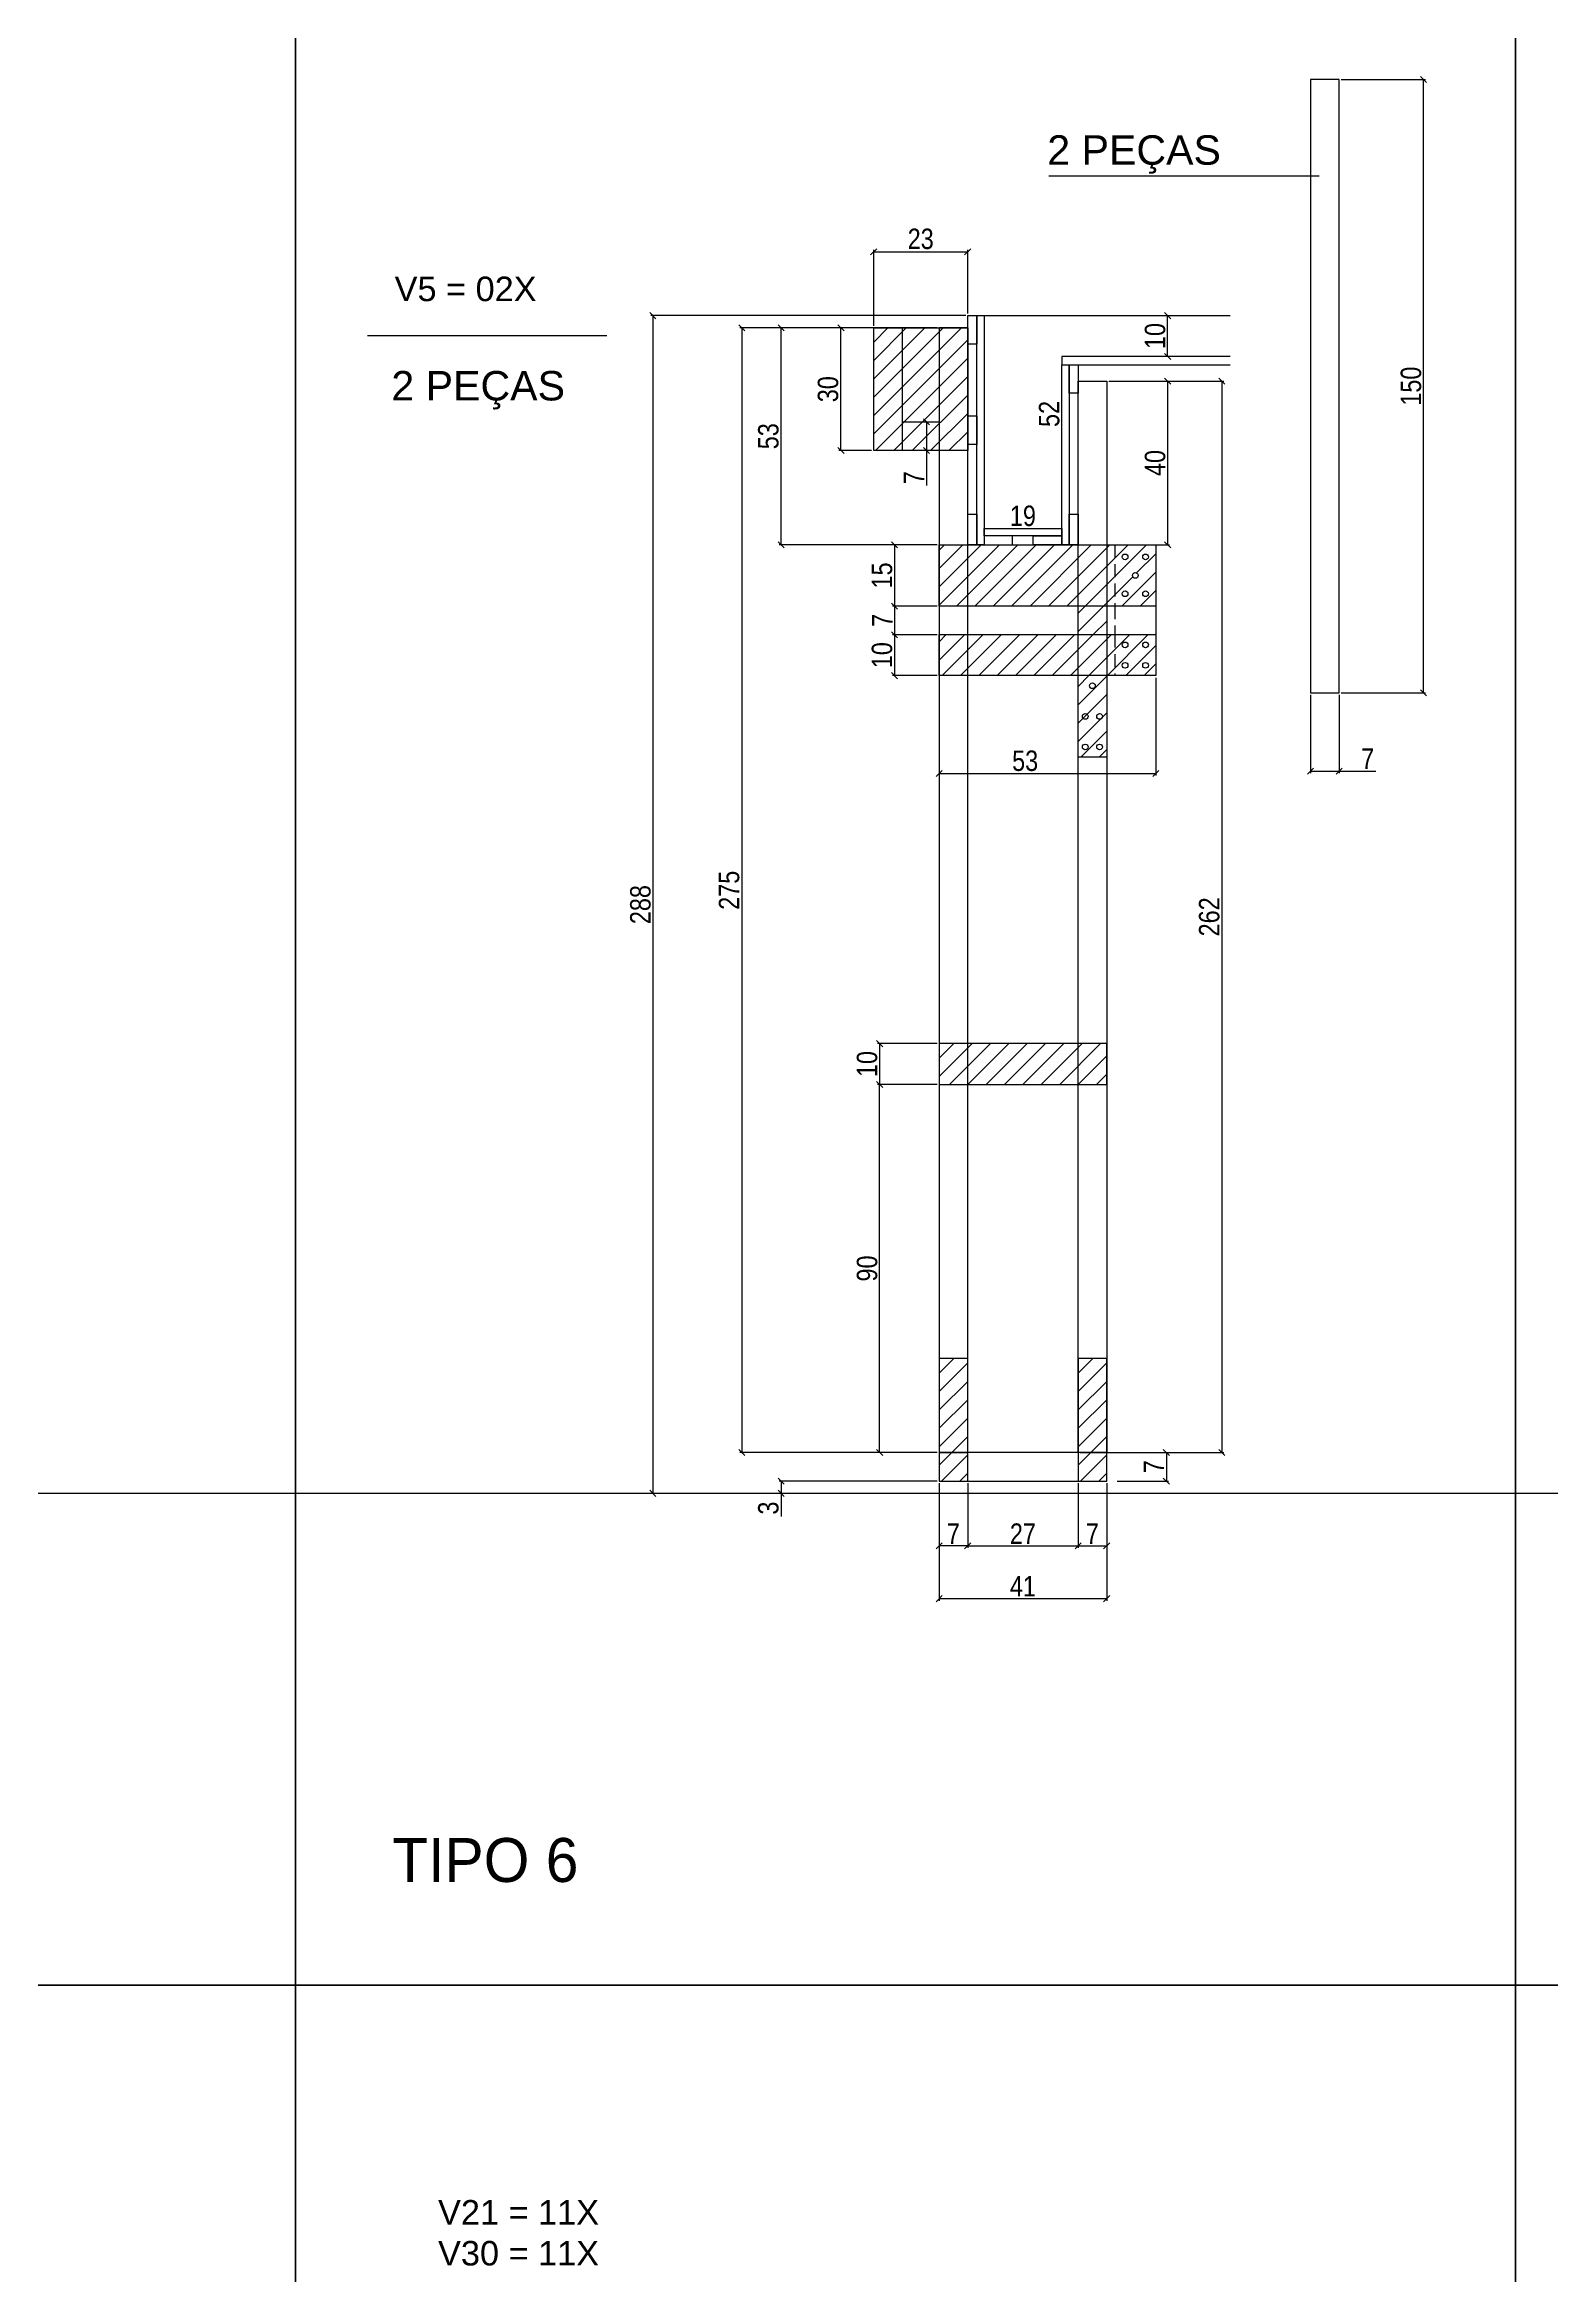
# Model space of a CAD drawing. Extents: x 16965 to 24320, y 205100 to 209880.
# Drawn here: x 17897 to 18634, y 206505 to 207596 of the extents above; entities that cross this region are included whole.
import ezdxf

# ---------------------------------------------------------------- set-up
doc = ezdxf.new("R2010")
doc.units = 0
doc.linetypes.add('DASHED2', pattern=[9.525, 6.35, -3.175])
doc.layers.get('0').update_dxf_attribs({"linetype": 'CONTINUOUS'})
doc.layers.get('DEFPOINTS').update_dxf_attribs({"linetype": 'CONTINUOUS'})
for name, color, linetype in [('8', 111, 'CONTINUOUS'), ('COTA', 241, 'CONTINUOUS'), ('detalhes', 4, 'CONTINUOUS'), ('HACHURA', 8, 'CONTINUOUS'), ('TIRAS REESCORAMENTO', 252, 'CONTINUOUS'), ('VIGAS', 3, 'CONTINUOUS')]:
    doc.layers.add(name, color=color, linetype=linetype)
doc.styles.add('COTA TECNICA 2X', font='techl___.ttf', dxfattribs={"height": 10})
doc.styles.add('R80-50', font='arial.ttf', dxfattribs={"height": 10})
doc.styles.add('ROMAS860', font='ROMAS860.SHX', dxfattribs={"height": 8.5})
doc.dimstyles.new('SECAO', dxfattribs={"dimscale": 0.333333, "dimtxt": 5, "dimasz": 9, "dimexe": 3, "dimexo": 3, "dimgap": 3, "dimtad": 1, "dimdec": 1, "dimlfac": 0.5, "dimzin": 12, "dimdsep": 46, "dimtxsty": 'COTA TECNICA 2X', "dimblk1": 'OBLIQUE', "dimblk2": 'OBLIQUE', "dimsah": 1, "dimcen": 0.9, "dimclrd": 4, "dimclre": 4, "dimclrt": 240, "dimadec": 1, "dimazin": 3, "dimtfac": 1, "dimtdec": 1, "dimtmove": 0, "dimatfit": 3, "dimfxl": 1, "dimtolj": 1, "dimtzin": 12, "dimarcsym": 0})
pattern_1 = [(45, (-5257.449, 9027.817), (-4.49012806, 4.49012806), [])]

# ---------------------------------------------------------------- blocks, each defined once
blk = doc.blocks.new('_Oblique')
at = {"color": 0, "linetype": 'ByBlock', "lineweight": -2}
blk.add_line((-0.5, -0.5), (0.5, 0.5), dxfattribs=at)
blk = doc.blocks.new('*D2960')
at = {"layer": 'DEFPOINTS', "color": 0, "transparency": 16777216}
for p in [(18516.1, 207278.7), (18530.1, 207278.7), (18530.1, 207240.4)]:
    blk.add_point(p, dxfattribs=at)
at = {"layer": 'detalhes', "color": 4, "lineweight": -2, "transparency": 16777216}
for p, q in [((18516.1, 207277.7), (18516.1, 207239.4)), ((18530.1, 207277.7), (18530.1, 207239.4)), ((18516.1, 207240.4), (18530.1, 207240.4)), ((18530.1, 207240.4), (18548, 207240.4))]:
    blk.add_line(p, q, dxfattribs=at)
at = {"layer": 'detalhes', "color": 4, "lineweight": -2, "transparency": 16777216, "xscale": 3, "yscale": 3, "zscale": 3, "rotation": 180}
blk.add_blockref('_Oblique', (18516.1, 207240.4), dxfattribs=at)
at = {"layer": 'detalhes', "color": 4, "lineweight": -2, "transparency": 16777216, "xscale": 3, "yscale": 3, "zscale": 3}
blk.add_blockref('_Oblique', (18530.1, 207240.4), dxfattribs=at)
at = {"layer": 'detalhes', "color": 240, "transparency": 16777216, "insert": (18544.1, 207246.5), "char_height": 10, "attachment_point": 5, "style": 'COTA TECNICA 2X'}
blk.add_mtext('\\A1;7', dxfattribs=at)
blk = doc.blocks.new('*D2961')
at = {"layer": 'DEFPOINTS', "color": 0, "transparency": 16777216}
for p in [(18530.1, 207578.7), (18571.4, 207578.7), (18530.1, 207278.7)]:
    blk.add_point(p, dxfattribs=at)
at = {"layer": 'detalhes', "color": 4, "lineweight": -2, "transparency": 16777216}
for p, q in [((18531.1, 207578.7), (18572.4, 207578.7)), ((18571.4, 207278.7), (18571.4, 207578.7)), ((18531.1, 207278.7), (18572.4, 207278.7))]:
    blk.add_line(p, q, dxfattribs=at)
at = {"layer": 'detalhes', "color": 4, "lineweight": -2, "transparency": 16777216, "xscale": 3, "yscale": 3, "zscale": 3}
for p, rotation in [((18571.4, 207578.7), 90), ((18571.4, 207278.7), 270)]:
    blk.add_blockref('_Oblique', p, dxfattribs=dict(at, rotation=rotation))
at = {"layer": 'detalhes', "color": 240, "transparency": 16777216, "insert": (18565.3, 207428.7), "char_height": 10, "attachment_point": 5, "rotation": 90, "style": 'COTA TECNICA 2X'}
blk.add_mtext('\\A1;150', dxfattribs=at)
blk = doc.blocks.new('*D2982')
at = {"layer": 'DEFPOINTS', "color": 0, "transparency": 16777216}
for p in [(18334.4, 207457.2), (18237.9, 206907.1), (18334.4, 206907.1)]:
    blk.add_point(p, dxfattribs=at)
at = {"layer": 'detalhes', "color": 4, "lineweight": -2, "transparency": 16777216}
for p, q in [((18333.4, 207457.2), (18236.9, 207457.2)), ((18237.9, 207457.2), (18237.9, 206907.1)), ((18333.4, 206907.1), (18236.9, 206907.1))]:
    blk.add_line(p, q, dxfattribs=at)
at = {"layer": 'detalhes', "color": 4, "lineweight": -2, "transparency": 16777216, "xscale": 3, "yscale": 3, "zscale": 3}
for p, rotation in [((18237.9, 207457.2), 90), ((18237.9, 206907.1), 270)]:
    blk.add_blockref('_Oblique', p, dxfattribs=dict(at, rotation=rotation))
at = {"layer": 'detalhes', "color": 240, "transparency": 16777216, "insert": (18231.7, 207182.1), "char_height": 10, "attachment_point": 5, "rotation": 90, "style": 'COTA TECNICA 2X'}
blk.add_mtext('\\A1;275', dxfattribs=at)
blk = doc.blocks.new('*D2983')
at = {"layer": 'DEFPOINTS', "color": 0, "transparency": 16777216}
for p in [(18334.4, 206893.1), (18416.4, 206893.1), (18416.4, 206835.6)]:
    blk.add_point(p, dxfattribs=at)
at = {"layer": 'detalhes', "color": 4, "lineweight": -2, "transparency": 16777216}
for p, q in [((18334.4, 206892.1), (18334.4, 206834.6)), ((18416.4, 206892.1), (18416.4, 206834.6)), ((18334.4, 206835.6), (18416.4, 206835.6))]:
    blk.add_line(p, q, dxfattribs=at)
at = {"layer": 'detalhes', "color": 4, "lineweight": -2, "transparency": 16777216, "xscale": 3, "yscale": 3, "zscale": 3, "rotation": 180}
blk.add_blockref('_Oblique', (18334.4, 206835.6), dxfattribs=at)
at = {"layer": 'detalhes', "color": 4, "lineweight": -2, "transparency": 16777216, "xscale": 3, "yscale": 3, "zscale": 3}
blk.add_blockref('_Oblique', (18416.4, 206835.6), dxfattribs=at)
at = {"layer": 'detalhes', "color": 240, "transparency": 16777216, "insert": (18375.4, 206841.7), "char_height": 10, "attachment_point": 5, "style": 'COTA TECNICA 2X'}
blk.add_mtext('\\A1;41', dxfattribs=at)
blk = doc.blocks.new('*D2984')
at = {"layer": 'DEFPOINTS', "color": 0, "transparency": 16777216}
for p in [(18348.4, 206893.1), (18402.4, 206893.1), (18402.4, 206861.4)]:
    blk.add_point(p, dxfattribs=at)
at = {"layer": 'detalhes', "color": 4, "lineweight": -2, "transparency": 16777216}
for p, q in [((18348.4, 206892.1), (18348.4, 206860.4)), ((18402.4, 206892.1), (18402.4, 206860.4)), ((18348.4, 206861.4), (18402.4, 206861.4))]:
    blk.add_line(p, q, dxfattribs=at)
at = {"layer": 'detalhes', "color": 4, "lineweight": -2, "transparency": 16777216, "xscale": 3, "yscale": 3, "zscale": 3, "rotation": 180}
blk.add_blockref('_Oblique', (18348.4, 206861.4), dxfattribs=at)
at = {"layer": 'detalhes', "color": 4, "lineweight": -2, "transparency": 16777216, "xscale": 3, "yscale": 3, "zscale": 3}
blk.add_blockref('_Oblique', (18402.4, 206861.4), dxfattribs=at)
at = {"layer": 'detalhes', "color": 240, "transparency": 16777216, "insert": (18375.4, 206867.4), "char_height": 10, "attachment_point": 5, "style": 'COTA TECNICA 2X'}
blk.add_mtext('\\A1;27', dxfattribs=at)
blk = doc.blocks.new('*D2985')
at = {"layer": 'DEFPOINTS', "color": 0, "transparency": 16777216}
for p in [(18402.4, 206861.4), (18416.4, 206861.4), (18416.4, 206861.4)]:
    blk.add_point(p, dxfattribs=at)
at = {"layer": 'detalhes', "color": 4, "lineweight": -2, "transparency": 16777216}
blk.add_line((18402.4, 206861.4), (18416.4, 206861.4), dxfattribs=at)
at = {"layer": 'detalhes', "color": 4, "lineweight": -2, "transparency": 16777216, "xscale": 3, "yscale": 3, "zscale": 3, "rotation": 180}
blk.add_blockref('_Oblique', (18402.4, 206861.4), dxfattribs=at)
at = {"layer": 'detalhes', "color": 4, "lineweight": -2, "transparency": 16777216, "xscale": 3, "yscale": 3, "zscale": 3}
blk.add_blockref('_Oblique', (18416.4, 206861.4), dxfattribs=at)
at = {"layer": 'detalhes', "color": 240, "transparency": 16777216, "insert": (18409.4, 206867.4), "char_height": 10, "attachment_point": 5, "style": 'COTA TECNICA 2X'}
blk.add_mtext('\\A1;7', dxfattribs=at)
blk = doc.blocks.new('*D2986')
at = {"layer": 'DEFPOINTS', "color": 0, "transparency": 16777216}
for p in [(18334.4, 206861.4), (18334.4, 206861.4), (18348.4, 206861.4)]:
    blk.add_point(p, dxfattribs=at)
at = {"layer": 'detalhes', "color": 4, "lineweight": -2, "transparency": 16777216}
blk.add_line((18348.4, 206861.4), (18334.4, 206861.4), dxfattribs=at)
at = {"layer": 'detalhes', "color": 4, "lineweight": -2, "transparency": 16777216, "xscale": 3, "yscale": 3, "zscale": 3, "rotation": 180}
blk.add_blockref('_Oblique', (18334.4, 206861.4), dxfattribs=at)
at = {"layer": 'detalhes', "color": 4, "lineweight": -2, "transparency": 16777216, "xscale": 3, "yscale": 3, "zscale": 3}
blk.add_blockref('_Oblique', (18348.4, 206861.4), dxfattribs=at)
at = {"layer": 'detalhes', "color": 240, "transparency": 16777216, "insert": (18341.4, 206867.4), "char_height": 10, "attachment_point": 5, "style": 'COTA TECNICA 2X'}
blk.add_mtext('\\A1;7', dxfattribs=at)
blk = doc.blocks.new('*D2987')
at = {"layer": 'DEFPOINTS', "color": 0, "transparency": 16777216}
for p in [(18334.4, 207107.1), (18305.3, 207087.1), (18334.4, 207087.1)]:
    blk.add_point(p, dxfattribs=at)
at = {"layer": 'detalhes', "color": 4, "lineweight": -2, "transparency": 16777216}
for p, q in [((18333.4, 207107.1), (18304.3, 207107.1)), ((18305.3, 207107.1), (18305.3, 207087.1)), ((18333.4, 207087.1), (18304.3, 207087.1))]:
    blk.add_line(p, q, dxfattribs=at)
at = {"layer": 'detalhes', "color": 4, "lineweight": -2, "transparency": 16777216, "xscale": 3, "yscale": 3, "zscale": 3}
for p, rotation in [((18305.3, 207107.1), 90), ((18305.3, 207087.1), 270)]:
    blk.add_blockref('_Oblique', p, dxfattribs=dict(at, rotation=rotation))
at = {"layer": 'detalhes', "color": 240, "transparency": 16777216, "insert": (18299.2, 207097.1), "char_height": 10, "attachment_point": 5, "rotation": 90, "style": 'COTA TECNICA 2X'}
blk.add_mtext('\\A1;10', dxfattribs=at)
blk = doc.blocks.new('*D2988')
at = {"layer": 'DEFPOINTS', "color": 0, "transparency": 16777216}
for p in [(18257.1, 207457.2), (18334.4, 207457.2), (18334.4, 207351.1)]:
    blk.add_point(p, dxfattribs=at)
at = {"layer": 'detalhes', "color": 4, "lineweight": -2, "transparency": 16777216}
for p, q in [((18333.4, 207457.2), (18256.1, 207457.2)), ((18257.1, 207351.1), (18257.1, 207457.2)), ((18333.4, 207351.1), (18256.1, 207351.1))]:
    blk.add_line(p, q, dxfattribs=at)
at = {"layer": 'detalhes', "color": 4, "lineweight": -2, "transparency": 16777216, "xscale": 3, "yscale": 3, "zscale": 3}
for p, rotation in [((18257.1, 207457.2), 90), ((18257.1, 207351.1), 270)]:
    blk.add_blockref('_Oblique', p, dxfattribs=dict(at, rotation=rotation))
at = {"layer": 'detalhes', "color": 240, "transparency": 16777216, "insert": (18250.9, 207404.2), "char_height": 10, "attachment_point": 5, "rotation": 90, "style": 'COTA TECNICA 2X'}
blk.add_mtext('\\A1;53', dxfattribs=at)
blk = doc.blocks.new('*D2989')
at = {"layer": 'DEFPOINTS', "color": 0, "transparency": 16777216}
for p in [(18416.4, 207431.1), (18416.4, 207351.1), (18446.2, 207351.1)]:
    blk.add_point(p, dxfattribs=at)
at = {"layer": 'detalhes', "color": 4, "lineweight": -2, "transparency": 16777216}
for p, q in [((18417.4, 207431.1), (18447.2, 207431.1)), ((18446.2, 207431.1), (18446.2, 207351.1)), ((18417.4, 207351.1), (18447.2, 207351.1))]:
    blk.add_line(p, q, dxfattribs=at)
at = {"layer": 'detalhes', "color": 4, "lineweight": -2, "transparency": 16777216, "xscale": 3, "yscale": 3, "zscale": 3}
for p, rotation in [((18446.2, 207431.1), 90), ((18446.2, 207351.1), 270)]:
    blk.add_blockref('_Oblique', p, dxfattribs=dict(at, rotation=rotation))
at = {"layer": 'detalhes', "color": 240, "transparency": 16777216, "insert": (18440.1, 207391.1), "char_height": 10, "attachment_point": 5, "rotation": 90, "style": 'COTA TECNICA 2X'}
blk.add_mtext('\\A1;40', dxfattribs=at)
blk = doc.blocks.new('*D2990')
at = {"layer": 'DEFPOINTS', "color": 0, "transparency": 16777216}
for p in [(18348.4, 207463.2), (18194.3, 206887.1), (18334.4, 206887.1)]:
    blk.add_point(p, dxfattribs=at)
at = {"layer": 'detalhes', "color": 4, "lineweight": -2, "transparency": 16777216}
for p, q in [((18347.4, 207463.2), (18193.3, 207463.2)), ((18194.3, 207463.2), (18194.3, 206887.1)), ((18333.4, 206887.1), (18193.3, 206887.1))]:
    blk.add_line(p, q, dxfattribs=at)
at = {"layer": 'detalhes', "color": 4, "lineweight": -2, "transparency": 16777216, "xscale": 3, "yscale": 3, "zscale": 3}
for p, rotation in [((18194.3, 207463.2), 90), ((18194.3, 206887.1), 270)]:
    blk.add_blockref('_Oblique', p, dxfattribs=dict(at, rotation=rotation))
at = {"layer": 'detalhes', "color": 240, "transparency": 16777216, "insert": (18188.3, 207175.1), "char_height": 10, "attachment_point": 5, "rotation": 90, "style": 'COTA TECNICA 2X'}
blk.add_mtext('\\A1;288', dxfattribs=at)
blk = doc.blocks.new('*D2991')
at = {"layer": 'DEFPOINTS', "color": 0, "transparency": 16777216}
for p in [(18334.4, 206893.1), (18257.1, 206887.1), (18334.4, 206887.1)]:
    blk.add_point(p, dxfattribs=at)
at = {"layer": 'detalhes', "color": 4, "lineweight": -2, "transparency": 16777216}
for p, q in [((18333.4, 206893.1), (18256.1, 206893.1)), ((18257.1, 206893.1), (18257.1, 206887.1)), ((18333.4, 206887.1), (18256.1, 206887.1)), ((18257.1, 206887.1), (18257.1, 206875.8))]:
    blk.add_line(p, q, dxfattribs=at)
at = {"layer": 'detalhes', "color": 4, "lineweight": -2, "transparency": 16777216, "xscale": 3, "yscale": 3, "zscale": 3}
for p, rotation in [((18257.1, 206893.1), 90), ((18257.1, 206887.1), 270)]:
    blk.add_blockref('_Oblique', p, dxfattribs=dict(at, rotation=rotation))
at = {"layer": 'detalhes', "color": 240, "transparency": 16777216, "insert": (18250.9, 206879.9), "char_height": 10, "attachment_point": 5, "rotation": 90, "style": 'COTA TECNICA 2X'}
blk.add_mtext('\\A1;3', dxfattribs=at)
blk = doc.blocks.new('*D2992')
at = {"layer": 'DEFPOINTS', "color": 0, "transparency": 16777216}
for p in [(18371.4, 207463.2), (18394.4, 207463.2), (18371.4, 207359.1)]:
    blk.add_point(p, dxfattribs=at)
at = {"layer": 'detalhes', "color": 240, "transparency": 16777216, "insert": (18388.3, 207415.1), "char_height": 10, "attachment_point": 5, "rotation": 90, "style": 'COTA TECNICA 2X'}
blk.add_mtext('\\A1;52', dxfattribs=at)
blk = doc.blocks.new('*D2993')
at = {"layer": 'DEFPOINTS', "color": 0, "transparency": 16777216}
for p in [(18356.4, 207359.1), (18394.4, 207359.1), (18394.4, 207359.1)]:
    blk.add_point(p, dxfattribs=at)
at = {"layer": 'detalhes', "color": 240, "transparency": 16777216, "insert": (18375.4, 207365.2), "char_height": 10, "attachment_point": 5, "style": 'COTA TECNICA 2X'}
blk.add_mtext('\\A1;19', dxfattribs=at)
blk = doc.blocks.new('*D2994')
at = {"layer": 'DEFPOINTS', "color": 0, "transparency": 16777216}
for p in [(18305.3, 207087.1), (18334.4, 207087.1), (18333.4, 206907.1)]:
    blk.add_point(p, dxfattribs=at)
at = {"layer": 'detalhes', "color": 4, "lineweight": -2, "transparency": 16777216}
for p, q in [((18333.4, 207087.1), (18304.3, 207087.1)), ((18305.3, 206907.1), (18305.3, 207087.1)), ((18332.4, 206907.1), (18304.3, 206907.1))]:
    blk.add_line(p, q, dxfattribs=at)
at = {"layer": 'detalhes', "color": 4, "lineweight": -2, "transparency": 16777216, "xscale": 3, "yscale": 3, "zscale": 3}
for p, rotation in [((18305.3, 207087.1), 90), ((18305.3, 206907.1), 270)]:
    blk.add_blockref('_Oblique', p, dxfattribs=dict(at, rotation=rotation))
at = {"layer": 'detalhes', "color": 240, "transparency": 16777216, "insert": (18299.2, 206997.1), "char_height": 10, "attachment_point": 5, "rotation": 90, "style": 'COTA TECNICA 2X'}
blk.add_mtext('\\A1;90', dxfattribs=at)
blk = doc.blocks.new('*D2995')
at = {"layer": 'DEFPOINTS', "color": 0, "transparency": 16777216}
for p in [(18334.4, 207311.1), (18440.4, 207287.1), (18440.4, 207239.2)]:
    blk.add_point(p, dxfattribs=at)
at = {"layer": 'detalhes', "color": 4, "lineweight": -2, "transparency": 16777216}
for p, q in [((18334.4, 207310.1), (18334.4, 207238.2)), ((18440.4, 207286.1), (18440.4, 207238.2)), ((18334.4, 207239.2), (18440.4, 207239.2))]:
    blk.add_line(p, q, dxfattribs=at)
at = {"layer": 'detalhes', "color": 4, "lineweight": -2, "transparency": 16777216, "xscale": 3, "yscale": 3, "zscale": 3, "rotation": 180}
blk.add_blockref('_Oblique', (18334.4, 207239.2), dxfattribs=at)
at = {"layer": 'detalhes', "color": 4, "lineweight": -2, "transparency": 16777216, "xscale": 3, "yscale": 3, "zscale": 3}
blk.add_blockref('_Oblique', (18440.4, 207239.2), dxfattribs=at)
at = {"layer": 'detalhes', "color": 240, "transparency": 16777216, "insert": (18376.5, 207245.4), "char_height": 10, "attachment_point": 5, "style": 'COTA TECNICA 2X'}
blk.add_mtext('\\A1;53', dxfattribs=at)
blk = doc.blocks.new('*D2996')
at = {"layer": 'DEFPOINTS', "color": 0, "transparency": 16777216}
for p in [(18446.2, 207463.2), (18446.2, 207463.2), (18446.2, 207443.2)]:
    blk.add_point(p, dxfattribs=at)
at = {"layer": 'detalhes', "color": 4, "lineweight": -2, "transparency": 16777216}
for p, q in [((18446.2, 207443.2), (18446.2, 207463.2)), ((18447.2, 207463.2), (18447.2, 207463.2)), ((18447.2, 207443.2), (18447.2, 207443.2))]:
    blk.add_line(p, q, dxfattribs=at)
at = {"layer": 'detalhes', "color": 4, "lineweight": -2, "transparency": 16777216, "xscale": 3, "yscale": 3, "zscale": 3}
for p, rotation in [((18446.2, 207463.2), 90), ((18446.2, 207443.2), 270)]:
    blk.add_blockref('_Oblique', p, dxfattribs=dict(at, rotation=rotation))
at = {"layer": 'detalhes', "color": 240, "transparency": 16777216, "insert": (18440.1, 207453.2), "char_height": 10, "attachment_point": 5, "rotation": 90, "style": 'COTA TECNICA 2X'}
blk.add_mtext('\\A1;10', dxfattribs=at)
blk = doc.blocks.new('*D2997')
at = {"layer": 'DEFPOINTS', "color": 0, "transparency": 16777216}
for p in [(18417.4, 207431.1), (18417.4, 206907.1), (18472.7, 206907.1)]:
    blk.add_point(p, dxfattribs=at)
at = {"layer": 'detalhes', "color": 4, "lineweight": -2, "transparency": 16777216}
for p, q in [((18418.4, 207431.1), (18473.7, 207431.1)), ((18472.7, 207431.1), (18472.7, 206907.1)), ((18418.4, 206907.1), (18473.7, 206907.1))]:
    blk.add_line(p, q, dxfattribs=at)
at = {"layer": 'detalhes', "color": 4, "lineweight": -2, "transparency": 16777216, "xscale": 3, "yscale": 3, "zscale": 3}
for p, rotation in [((18472.7, 207431.1), 90), ((18472.7, 206907.1), 270)]:
    blk.add_blockref('_Oblique', p, dxfattribs=dict(at, rotation=rotation))
at = {"layer": 'detalhes', "color": 240, "transparency": 16777216, "insert": (18466.6, 207169.1), "char_height": 10, "attachment_point": 5, "rotation": 90, "style": 'COTA TECNICA 2X'}
blk.add_mtext('\\A1;262', dxfattribs=at)
blk = doc.blocks.new('*D2998')
at = {"layer": 'DEFPOINTS', "color": 0, "transparency": 16777216}
for p in [(18402.4, 206907.1), (18420.5, 206893.1), (18445.6, 206893.1)]:
    blk.add_point(p, dxfattribs=at)
at = {"layer": 'detalhes', "color": 4, "lineweight": -2, "transparency": 16777216}
for p, q in [((18403.4, 206907.1), (18446.6, 206907.1)), ((18445.6, 206907.1), (18445.6, 206893.1)), ((18421.5, 206893.1), (18446.6, 206893.1))]:
    blk.add_line(p, q, dxfattribs=at)
at = {"layer": 'detalhes', "color": 4, "lineweight": -2, "transparency": 16777216, "xscale": 3, "yscale": 3, "zscale": 3}
for p, rotation in [((18445.6, 206907.1), 90), ((18445.6, 206893.1), 270)]:
    blk.add_blockref('_Oblique', p, dxfattribs=dict(at, rotation=rotation))
at = {"layer": 'detalhes', "color": 240, "transparency": 16777216, "insert": (18439.5, 206900.1), "char_height": 10, "attachment_point": 5, "rotation": 90, "style": 'COTA TECNICA 2X'}
blk.add_mtext('\\A1;7', dxfattribs=at)
blk = doc.blocks.new('*D2999')
at = {"layer": 'DEFPOINTS', "color": 0, "transparency": 16777216}
for p in [(18334.4, 207351.1), (18312.6, 207321.1), (18334.4, 207321.1)]:
    blk.add_point(p, dxfattribs=at)
at = {"layer": 'detalhes', "color": 4, "lineweight": -2, "transparency": 16777216}
for p, q in [((18333.4, 207351.1), (18311.6, 207351.1)), ((18312.6, 207351.1), (18312.6, 207321.1)), ((18333.4, 207321.1), (18311.6, 207321.1))]:
    blk.add_line(p, q, dxfattribs=at)
at = {"layer": 'detalhes', "color": 4, "lineweight": -2, "transparency": 16777216, "xscale": 3, "yscale": 3, "zscale": 3}
for p, rotation in [((18312.6, 207351.1), 90), ((18312.6, 207321.1), 270)]:
    blk.add_blockref('_Oblique', p, dxfattribs=dict(at, rotation=rotation))
at = {"layer": 'detalhes', "color": 240, "transparency": 16777216, "insert": (18306.5, 207336.1), "char_height": 10, "attachment_point": 5, "rotation": 90, "style": 'COTA TECNICA 2X'}
blk.add_mtext('\\A1;15', dxfattribs=at)
blk = doc.blocks.new('*D3000')
at = {"layer": 'DEFPOINTS', "color": 0, "transparency": 16777216}
for p in [(18334.4, 207307.1), (18312.6, 207287.1), (18334.4, 207287.1)]:
    blk.add_point(p, dxfattribs=at)
at = {"layer": 'detalhes', "color": 4, "lineweight": -2, "transparency": 16777216}
for p, q in [((18333.4, 207307.1), (18311.6, 207307.1)), ((18312.6, 207307.1), (18312.6, 207287.1)), ((18333.4, 207287.1), (18311.6, 207287.1))]:
    blk.add_line(p, q, dxfattribs=at)
at = {"layer": 'detalhes', "color": 4, "lineweight": -2, "transparency": 16777216, "xscale": 3, "yscale": 3, "zscale": 3}
for p, rotation in [((18312.6, 207307.1), 90), ((18312.6, 207287.1), 270)]:
    blk.add_blockref('_Oblique', p, dxfattribs=dict(at, rotation=rotation))
at = {"layer": 'detalhes', "color": 240, "transparency": 16777216, "insert": (18306.5, 207297.1), "char_height": 10, "attachment_point": 5, "rotation": 90, "style": 'COTA TECNICA 2X'}
blk.add_mtext('\\A1;10', dxfattribs=at)
blk = doc.blocks.new('*D3001')
at = {"layer": 'DEFPOINTS', "color": 0, "transparency": 16777216}
for p in [(18334.4, 207321.1), (18312.6, 207307.1), (18334.4, 207307.1)]:
    blk.add_point(p, dxfattribs=at)
at = {"layer": 'detalhes', "color": 4, "lineweight": -2, "transparency": 16777216}
for p, q in [((18333.4, 207321.1), (18311.6, 207321.1)), ((18312.6, 207321.1), (18312.6, 207307.1)), ((18333.4, 207307.1), (18311.6, 207307.1))]:
    blk.add_line(p, q, dxfattribs=at)
at = {"layer": 'detalhes', "color": 4, "lineweight": -2, "transparency": 16777216, "xscale": 3, "yscale": 3, "zscale": 3}
for p, rotation in [((18312.6, 207321.1), 90), ((18312.6, 207307.1), 270)]:
    blk.add_blockref('_Oblique', p, dxfattribs=dict(at, rotation=rotation))
at = {"layer": 'detalhes', "color": 240, "transparency": 16777216, "insert": (18306.6, 207314.1), "char_height": 10, "attachment_point": 5, "rotation": 90, "style": 'COTA TECNICA 2X'}
blk.add_mtext('\\A1;7', dxfattribs=at)
blk = doc.blocks.new('*D3002')
at = {"layer": 'DEFPOINTS', "color": 0, "transparency": 16777216}
for p in [(18286.4, 207457.2), (18302.4, 207457.2), (18302.4, 207397.2)]:
    blk.add_point(p, dxfattribs=at)
at = {"layer": 'detalhes', "color": 4, "lineweight": -2, "transparency": 16777216}
for p, q in [((18301.4, 207457.2), (18285.4, 207457.2)), ((18286.4, 207397.2), (18286.4, 207457.2)), ((18301.4, 207397.2), (18285.4, 207397.2))]:
    blk.add_line(p, q, dxfattribs=at)
at = {"layer": 'detalhes', "color": 4, "lineweight": -2, "transparency": 16777216, "xscale": 3, "yscale": 3, "zscale": 3}
for p, rotation in [((18286.4, 207457.2), 90), ((18286.4, 207397.2), 270)]:
    blk.add_blockref('_Oblique', p, dxfattribs=dict(at, rotation=rotation))
at = {"layer": 'detalhes', "color": 240, "transparency": 16777216, "insert": (18280.1, 207427.2), "char_height": 10, "attachment_point": 5, "rotation": 90, "style": 'COTA TECNICA 2X'}
blk.add_mtext('\\A1;30', dxfattribs=at)
blk = doc.blocks.new('*D3003')
at = {"layer": 'DEFPOINTS', "color": 0, "transparency": 16777216}
for p in [(18348.4, 207494.4), (18302.4, 207457.2), (18348.4, 207463.2)]:
    blk.add_point(p, dxfattribs=at)
at = {"layer": 'detalhes', "color": 4, "lineweight": -2, "transparency": 16777216}
for p, q in [((18302.4, 207458.2), (18302.4, 207495.4)), ((18302.4, 207494.4), (18348.4, 207494.4)), ((18348.4, 207464.2), (18348.4, 207495.4))]:
    blk.add_line(p, q, dxfattribs=at)
at = {"layer": 'detalhes', "color": 4, "lineweight": -2, "transparency": 16777216, "xscale": 3, "yscale": 3, "zscale": 3, "rotation": 180}
blk.add_blockref('_Oblique', (18302.4, 207494.4), dxfattribs=at)
at = {"layer": 'detalhes', "color": 4, "lineweight": -2, "transparency": 16777216, "xscale": 3, "yscale": 3, "zscale": 3}
blk.add_blockref('_Oblique', (18348.4, 207494.4), dxfattribs=at)
at = {"layer": 'detalhes', "color": 240, "transparency": 16777216, "insert": (18325.4, 207500.7), "char_height": 10, "attachment_point": 5, "style": 'COTA TECNICA 2X'}
blk.add_mtext('\\A1;23', dxfattribs=at)
blk = doc.blocks.new('*D3004')
at = {"layer": 'DEFPOINTS', "color": 0, "transparency": 16777216}
for p in [(18328.8, 207411.2), (18328.2, 207397.2), (18328.8, 207397.2)]:
    blk.add_point(p, dxfattribs=at)
at = {"layer": 'detalhes', "color": 4, "lineweight": -2, "transparency": 16777216}
for p, q in [((18327.8, 207411.2), (18327.2, 207411.2)), ((18328.2, 207411.2), (18328.2, 207397.2)), ((18327.8, 207397.2), (18327.2, 207397.2)), ((18328.2, 207397.2), (18328.2, 207380.1))]:
    blk.add_line(p, q, dxfattribs=at)
at = {"layer": 'detalhes', "color": 4, "lineweight": -2, "transparency": 16777216, "xscale": 3, "yscale": 3, "zscale": 3}
for p, rotation in [((18328.2, 207411.2), 90), ((18328.2, 207397.2), 270)]:
    blk.add_blockref('_Oblique', p, dxfattribs=dict(at, rotation=rotation))
at = {"layer": 'detalhes', "color": 240, "transparency": 16777216, "insert": (18322.1, 207383.9), "char_height": 10, "attachment_point": 5, "rotation": 90, "style": 'COTA TECNICA 2X'}
blk.add_mtext('\\A1;7', dxfattribs=at)

msp = doc.modelspace()

# ---------------------------------------------------------------- hatches: boundary and pattern name
at = {"layer": 'COTA'}
h = msp.add_hatch(dxfattribs=at)
h.set_pattern_fill('ANSI31', color=256, scale=2, style=0)
h.set_pattern_definition([(45, (-1308.524, 202333.416), (-4.490128, 4.490128), [])])
h.paths.add_polyline_path([(18348.4, 207397.19), (18302.4, 207397.19), (18302.4, 207457.19), (18348.4, 207457.19)])
h = msp.add_hatch(dxfattribs=at)
h.set_pattern_fill('ANSI31', color=256, scale=2, style=0)
h.set_pattern_definition(pattern_1)
h.paths.add_polyline_path([(18440.4, 207351.14), (18334.4, 207351.14), (18334.4, 207321.14), (18440.4, 207321.14)])
edge = h.paths.add_edge_path(flags=16)
edge.add_arc((18425.4, 207327.14), 1.4, 0, 360)
edge = h.paths.add_edge_path(flags=16)
edge.add_arc((18430.4, 207336.14), 1.4, 0, 360)
edge = h.paths.add_edge_path(flags=16)
edge.add_arc((18425.4, 207345.14), 1.4, 0, 360)
edge = h.paths.add_edge_path(flags=16)
edge.add_arc((18435.4, 207327.14), 1.4, 0, 360)
edge = h.paths.add_edge_path(flags=16)
edge.add_arc((18435.4, 207345.14), 1.4, 0, 360)
h = msp.add_hatch(dxfattribs=at)
h.set_pattern_fill('ANSI31', color=256, scale=2, style=0)
h.set_pattern_definition(pattern_1)
h.paths.add_polyline_path([(18402.4, 207321.14), (18402.4, 207307.14), (18416.4, 207307.14), (18416.4, 207321.14)])
h = msp.add_hatch(dxfattribs=at)
h.set_pattern_fill('ANSI31', color=256, scale=2, style=0)
h.set_pattern_definition(pattern_1)
h.paths.add_polyline_path([(18440.4, 207307.14), (18334.4, 207307.14), (18334.4, 207287.14), (18440.4, 207287.14)])
edge = h.paths.add_edge_path(flags=16)
edge.add_arc((18425.4, 207302.14), 1.4, 0, 360)
edge = h.paths.add_edge_path(flags=16)
edge.add_arc((18425.4, 207292.14), 1.4, 0, 360)
edge = h.paths.add_edge_path(flags=16)
edge.add_arc((18435.4, 207302.14), 1.4, 0, 360)
edge = h.paths.add_edge_path(flags=16)
edge.add_arc((18435.4, 207292.14), 1.4, 0, 360)
h = msp.add_hatch(dxfattribs=at)
h.set_pattern_fill('ANSI31', color=256, scale=2, style=0)
h.set_pattern_definition(pattern_1)
h.paths.add_polyline_path([(18402.4, 207247.2), (18416.4, 207247.2), (18416.4, 207287.14), (18402.4, 207287.14)])
h = msp.add_hatch(dxfattribs=at)
h.set_pattern_fill('ANSI31', color=256, scale=2, style=0)
h.set_pattern_definition([(45, (-5257.449, 8985.817), (-4.49012806, 4.49012806), [])])
h.paths.add_polyline_path([(18416.4, 207107.11), (18334.4, 207107.11), (18334.4, 207087.11), (18416.4, 207087.11)])
h = msp.add_hatch(dxfattribs=at)
h.set_pattern_fill('ANSI31', color=256, scale=2, style=0)
h.set_pattern_definition([(45, (-1509.815, 201083.9064), (-4.490128, 4.490128), [])])
h.paths.add_polyline_path([(18334.4, 206893.1), (18348.4, 206893.1), (18348.4, 206953.1), (18334.4, 206953.1)])
h = msp.add_hatch(dxfattribs=at)
h.set_pattern_fill('ANSI31', color=256, scale=2, style=0)
h.set_pattern_definition([(45, (-1441.815, 201083.9064), (-4.490128, 4.490128), [])])
h.paths.add_polyline_path([(18402.4, 206893.1), (18416.4, 206893.1), (18416.4, 206953.1), (18402.4, 206953.1)])

# ---------------------------------------------------------------- linework, layer by layer
at = {"linetype": 'Continuous'}
for p, q in [((18530.12, 207578.74), (18516.12, 207578.74)), ((18516.12, 207578.74), (18516.12, 207278.74)), ((18530.12, 207278.74), (18530.12, 207578.74)), ((18316.4, 207457.19), (18316.4, 207397.19)), ((18316.4, 207411.19), (18334.4, 207411.19)), ((18440.4, 207321.14), (18440.4, 207307.14)), ((18516.12, 207278.74), (18530.12, 207278.74))]:
    msp.add_line(p, q, dxfattribs=at)
msp.add_line((18416.4, 207247.2), (18402.4, 207247.2))
at = {"color": 143, "true_color": 0x7aafdf}
msp.add_lwpolyline([(18019.58, 206646.49), (17422.76, 206646.49), (17422.76, 207611.27), (18019.58, 207611.27)], close=True, dxfattribs=at)
at = {"color": 217, "true_color": 0x93278f}
for points in [[(18616.39, 206646.49), (18019.58, 206646.49), (18019.58, 207611.27), (18616.39, 207611.27)], [(19213.2, 206646.49), (18616.39, 206646.49), (18616.39, 207611.27), (19213.2, 207611.27)]]:
    msp.add_lwpolyline(points, close=True, dxfattribs=at)
at = {"linetype": 'Continuous'}
for points in [[(18348.4, 207397.19), (18302.4, 207397.19), (18302.4, 207457.19), (18348.4, 207457.19)], [(18334.4, 206907.1), (18348.4, 206907.1), (18348.4, 207457.19), (18334.4, 207457.19)], [(18416.4, 206907.1), (18402.4, 206907.1), (18402.4, 207431.07), (18416.4, 207431.07)], [(18440.4, 207321.14), (18334.4, 207321.14), (18334.4, 207351.14), (18440.4, 207351.14)], [(18440.4, 207287.14), (18334.4, 207287.14), (18334.4, 207307.14), (18440.4, 207307.14)], [(18334.4, 206893.1), (18348.4, 206893.1), (18348.4, 206953.1), (18334.4, 206953.1)], [(18402.4, 206893.1), (18416.4, 206893.1), (18416.4, 206953.1), (18402.4, 206953.1)]]:
    msp.add_lwpolyline(points, close=True, dxfattribs=at)
for points in [[(18334.4, 207087.11), (18416.4, 207087.11), (18416.4, 207107.11), (18334.4, 207107.11), (18334.4, 207087.11)], [(18356.4, 206893.1), (18416.4, 206893.1), (18416.4, 206907.1), (18334.4, 206907.1), (18334.4, 206893.1), (18356.4, 206893.1)]]:
    msp.add_lwpolyline(points, dxfattribs=at)
at = {"color": 4}
msp.add_lwpolyline([(18616.39, 205681.7), (18019.58, 205681.7), (18019.58, 206646.49), (18616.39, 206646.49)], close=True, dxfattribs=at)
at = {"color": 74}
msp.add_lwpolyline([(19213.2, 205681.7), (18616.39, 205681.7), (18616.39, 206646.49), (19213.2, 206646.49)], close=True, dxfattribs=at)
for centre in [(18425.4, 207345.14), (18435.4, 207345.14), (18430.4, 207336.14), (18425.4, 207327.14), (18435.4, 207327.14), (18425.4, 207302.14), (18435.4, 207302.14), (18425.4, 207292.14), (18435.4, 207292.14), (18409.4, 207282.14), (18405.9, 207267.17), (18412.9, 207267.17), (18405.9, 207252.2), (18412.9, 207252.2)]:
    msp.add_circle(centre, 1.4)
at = {"layer": '8', "color": 32, "linetype": 'Continuous', "true_color": 0xcd6928}
msp.add_lwpolyline([(18019.58, 205681.7), (17422.76, 205681.7), (17422.76, 206646.49), (18019.58, 206646.49)], close=True, dxfattribs=at)
at = {"layer": 'COTA', "linetype": 'DASHED2'}
for p, q in [((18420.4, 207351.14), (18420.4, 207321.14)), ((18420.4, 207321.14), (18420.4, 207307.14)), ((18420.4, 207307.14), (18420.4, 207287.14))]:
    msp.add_line(p, q, dxfattribs=at)
at = {"layer": 'HACHURA', "color": 7}
msp.add_line((18054.73, 207453.39), (18171.88, 207453.39), dxfattribs=at)
at = {"layer": 'TIRAS REESCORAMENTO', "linetype": 'ByBlock'}
for p, q in [((18356.4, 207463.19), (18476.75, 207463.19)), ((18394.4, 207439.19), (18476.88, 207439.19)), ((18019.58, 206887.1), (17422.76, 206887.1)), ((18616.39, 206887.1), (18019.58, 206887.1)), ((19213.2, 206887.1), (18616.39, 206887.1))]:
    msp.add_line(p, q, dxfattribs=at)
for points in [[(18348.4, 207463.19), (18352.8, 207463.19), (18352.8, 207449.19), (18348.4, 207449.19)], [(18398, 207439.19), (18402.4, 207439.19), (18402.4, 207425.19), (18398, 207425.19)], [(18348.4, 207414.17), (18352.8, 207414.17), (18352.8, 207400.17), (18348.4, 207400.17)], [(18348.4, 207366.14), (18352.8, 207366.14), (18352.8, 207351.14), (18348.4, 207351.14)], [(18394.4, 207355.54), (18356.4, 207355.54), (18356.4, 207359.14), (18394.4, 207359.14)], [(18398, 207366.14), (18402.4, 207366.14), (18402.4, 207351.14), (18398, 207351.14)], [(18370.37, 207351.14), (18370.37, 207355.54), (18356.4, 207355.54), (18356.4, 207351.14)], [(18380.44, 207351.14), (18380.44, 207355.54), (18394.4, 207355.54), (18394.4, 207351.14)]]:
    msp.add_lwpolyline(points, close=True, dxfattribs=at)
for points in [[(18356.4, 207351.14), (18352.8, 207351.14), (18352.8, 207463.19), (18356.4, 207463.19), (18356.4, 207351.14)], [(18476.88, 207443.19), (18394.4, 207443.19), (18394.4, 207439.19), (18476.88, 207439.19)], [(18398, 207351.14), (18394.4, 207351.14), (18394.4, 207439.19), (18398, 207439.19), (18398, 207351.14)]]:
    msp.add_lwpolyline(points, dxfattribs=at)
at = {"layer": 'VIGAS', "color": 7}
msp.add_line((18388.14, 207531.57), (18520.32, 207531.57), dxfattribs=at)

# ---------------------------------------------------------------- texts
at = {"linetype": 'Continuous', "style": 'ROMAS860'}
msp.add_text('TIPO 6', height=21.505, dxfattribs=at).set_placement((18066.86, 206697.01))
at = {"layer": 'VIGAS', "color": 7, "style": 'R80-50'}
msp.add_text('2 PEÇAS ', height=14.4, dxfattribs=at).set_placement((18387.32, 207537.01))
at = {"layer": 'VIGAS', "color": 7, "attachment_point": 1, "style": 'R80-50'}
for s, width, insert, char_height in [('\\PV5 = 02X', 124.324, (18068.03, 207502.27), 12), ('2 PEÇAS', 162.221, (18066.41, 207436.1), 14.4), ('\\PV21 = 11X\\PV30 = 11X', 124.324, (18089.27, 206561.43), 12)]:
    msp.add_mtext_dynamic_manual_height_columns(s, width=width, gutter_width=50, heights=[0], dxfattribs=dict(at, insert=insert, char_height=char_height))

# ---------------------------------------------------------------- dimensions: what is measured, and where the dimension line sits
at = {"layer": 'detalhes', "color": 3}
for base, p1, p2, picture, middle in [((18571.39, 207578.74), (18530.12, 207278.74), (18530.12, 207578.74), '*D2961', (18565.28, 207428.74)), ((18194.35, 206887.1), (18348.4, 207463.19), (18334.4, 206887.1), '*D2990', (18188.25, 207175.14)), ((18237.85, 206907.1), (18334.4, 207457.19), (18334.4, 206907.1), '*D2982', (18231.74, 207182.14)), ((18257.11, 207457.19), (18334.4, 207351.14), (18334.4, 207457.19), '*D2988', (18250.89, 207404.17)), ((18286.36, 207457.19), (18302.4, 207397.19), (18302.4, 207457.19), '*D3002', (18280.14, 207427.19)), ((18446.16, 207463.19), (18446.16, 207443.19), (18446.16, 207463.19), '*D2996', (18440.05, 207453.19)), ((18446.16, 207351.14), (18416.4, 207431.07), (18416.4, 207351.14), '*D2989', (18440.05, 207391.1)), ((18472.7, 206907.1), (18417.4, 207431.07), (18417.4, 206907.1), '*D2997', (18466.6, 207169.08)), ((18312.63, 207321.14), (18334.4, 207351.14), (18334.4, 207321.14), '*D2999', (18306.52, 207336.14)), ((18312.63, 207307.14), (18334.4, 207321.14), (18334.4, 207307.14), '*D3001', (18306.56, 207314.14)), ((18312.63, 207287.14), (18334.4, 207307.14), (18334.4, 207287.14), '*D3000', (18306.53, 207297.14)), ((18305.3, 207087.11), (18334.4, 207107.11), (18334.4, 207087.11), '*D2987', (18299.2, 207097.11)), ((18305.3, 207087.11), (18333.4, 206907.1), (18334.4, 207087.11), '*D2994', (18299.17, 206997.11)), ((18445.55, 206893.1), (18402.4, 206907.1), (18420.46, 206893.1), '*D2998', (18439.48, 206900.1)), ((18257.11, 206887.1), (18334.4, 206893.1), (18334.4, 206887.1), '*D2991', (18250.89, 206879.93))]:
    dim = msp.add_linear_dim(base=base, p1=p1, p2=p2, angle=90, dimstyle='SECAO', dxfattribs=at)
    dim.commit()
    dim.dimension.update_dxf_attribs({"geometry": picture, "text_midpoint": middle})
for base, p1, p2, picture, middle in [((18348.4, 207494.44), (18302.4, 207457.19), (18348.4, 207463.19), '*D3003', (18325.4, 207500.66)), ((18334.4, 206861.36), (18348.4, 206861.36), (18334.4, 206861.36), '*D2986', (18341.4, 206867.43))]:
    dim = msp.add_linear_dim(base=base, p1=p1, p2=p2, dimstyle='SECAO', dxfattribs=at)
    dim.commit()
    dim.dimension.update_dxf_attribs({"geometry": picture, "text_midpoint": middle})
dim = msp.add_linear_dim(base=(18394.4, 207463.19), p1=(18371.44, 207359.14), p2=(18371.44, 207463.19), angle=90, dimstyle='SECAO', override={"dimse1": 1, "dimse2": 1, "dimsd1": 1, "dimsd2": 1}, dxfattribs=at)
dim.commit()
dim.dimension.update_dxf_attribs({"geometry": '*D2992', "text_midpoint": (18394.4, 207415.11), "dimtype": 160})
dim = msp.add_linear_dim(base=(18328.21, 207397.19), p1=(18328.78, 207411.19), p2=(18328.78, 207397.19), angle=90, dimstyle='SECAO', dxfattribs=at)
dim.commit()
dim.dimension.update_dxf_attribs({"geometry": '*D3004', "text_midpoint": (18328.21, 207383.95), "dimtype": 160})
dim = msp.add_linear_dim(base=(18394.4, 207359.14), p1=(18356.4, 207359.14), p2=(18394.4, 207359.14), dimstyle='SECAO', override={"dimse1": 1, "dimse2": 1, "dimsd1": 1, "dimsd2": 1}, dxfattribs=at)
dim.commit()
dim.dimension.update_dxf_attribs({"geometry": '*D2993', "text_midpoint": (18375.4, 207359.14), "dimtype": 160})
for base, p1, p2, picture, middle in [((18440.4, 207239.22), (18334.4, 207311.14), (18440.4, 207287.14), '*D2995', (18376.54, 207239.22)), ((18530.12, 207240.44), (18516.12, 207278.74), (18530.12, 207278.74), '*D2960', (18544.1, 207240.44)), ((18416.4, 206835.64), (18334.4, 206893.1), (18416.4, 206893.1), '*D2983', (18375.4, 206835.64)), ((18402.4, 206861.36), (18348.4, 206893.1), (18402.4, 206893.1), '*D2984', (18375.4, 206861.36)), ((18416.4, 206861.36), (18402.4, 206861.36), (18416.4, 206861.36), '*D2985', (18409.4, 206861.36))]:
    dim = msp.add_linear_dim(base=base, p1=p1, p2=p2, dimstyle='SECAO', dxfattribs=at)
    dim.commit()
    dim.dimension.update_dxf_attribs({"geometry": picture, "text_midpoint": middle, "dimtype": 160})

doc.saveas('drawing.dxf')
